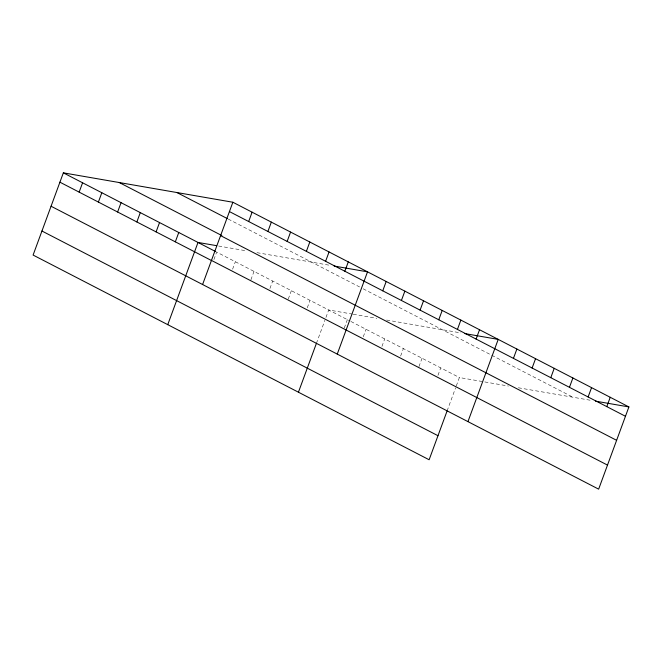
<?xml version="1.0" encoding="UTF-8"?>
<svg xmlns="http://www.w3.org/2000/svg" width="662" height="662" viewBox="0 0 662 662"><rect width="100%" height="100%" fill="white"/><g stroke="black" fill="none" stroke-linecap="round" stroke-linejoin="round"><path stroke-width="0.5" stroke-dasharray="3.31 2.48" d="M213.925 259.562L216.673 252.09L350.033 321.02M232.594 269.211L235.341 261.738M250.923 279.794L254.009 271.387M269.93 288.508L272.678 281.044M288.26 299.092L291.354 290.692M307.276 307.813L310.023 300.341M316.411 343.379L324.901 320.292M325.944 317.462L328.691 309.99L352.242 314.078M344.273 328.046L347.36 319.638M363.281 336.759L366.036 329.287M381.957 346.408L384.705 338.936M400.626 356.057L403.373 348.593M418.947 366.64L422.042 358.241M437.963 375.362L440.71 367.89M447.098 410.928L455.597 387.841M456.292 385.946L459.387 377.539L508.457 386.045M218.609 246.016L247.075 250.948M256.972 252.669L330.222 265.371M353.227 314.243L376.786 318.331M386.658 320.044L460.918 332.92M518.354 387.767L591.605 400.469M228.225 219.056L359.59 286.952M363.14 288.789L572.961 397.233M350.918 321.475L459.387 377.539"/><path stroke-width="0.99" d="M51.065 206.238L598.647 489.152L628.9 406.94L232.867 202.241L63.353 172.848L33.1 255.06L429.133 459.759L447.098 410.928M79.15 192.129L82.585 182.786M98.39 202.067L101.824 192.733M117.621 212.014L121.055 202.671M136.86 221.952L140.294 212.618M156.091 231.899L159.534 222.556M175.331 241.837L178.765 232.503M167.751 324.661L198.004 242.441L216.648 245.676M202.613 284.461L232.867 202.241M248.664 221.522L252.106 212.188M267.903 231.468L271.337 222.126M287.142 241.407L290.577 232.072M306.374 251.353L309.808 242.011M325.613 261.291L329.047 251.957M298.438 392.21L316.411 343.379M344.844 271.238L348.286 261.895M337.264 354.054L367.518 271.842L334.153 266.05M382.752 290.825L386.186 281.491M401.42 300.474L404.863 291.139M420.097 310.13L423.531 300.788M438.765 319.779L442.199 310.437M457.434 329.428L460.868 320.085M476.102 339.076L479.536 329.734M467.96 421.603L498.213 339.391L464.84 333.598M513.447 358.374L516.881 349.04M532.116 368.022L535.55 358.688M550.784 377.671L554.218 368.337M569.452 387.328L572.887 377.985M588.121 396.977L591.563 387.634M606.797 406.625L610.232 397.283M595.535 401.147L628.9 406.94M229.433 211.583L625.466 416.274M176.928 192.543L227.306 218.584M119.292 182.547L221.886 235.573M220.587 235.631L616.612 440.321M63.353 172.848L215.779 251.634M211.468 260.414L607.501 465.105M59.911 182.182L211.459 260.514M41.946 231.013L437.979 435.704"/></g></svg>
